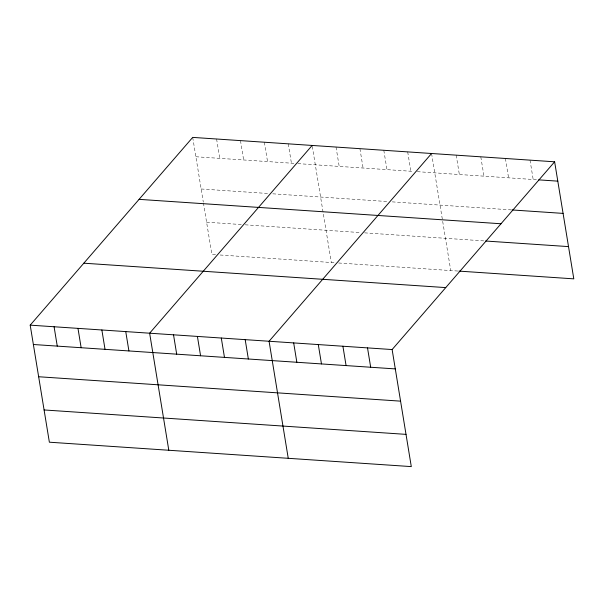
<?xml version="1.0" encoding="UTF-8"?>
<svg xmlns="http://www.w3.org/2000/svg" width="604" height="604" viewBox="0 0 604 604"><rect width="100%" height="100%" fill="white"/><g stroke="black" fill="none" stroke-linecap="round" stroke-linejoin="round"><path stroke-width="0.45" stroke-dasharray="3.02 2.27" d="M195.87 156.746L294.178 163.374M297.855 163.624L413.612 171.43M417.289 171.672L536.835 179.735M201.155 188.984L269.142 193.574M272.812 193.816L387.655 201.562M392.253 201.872L511.127 209.89M206.591 222.204L241.502 224.56M245.179 224.809L360.943 232.616M364.612 232.857L483.751 240.89M215.545 254.692L211.876 254.45L203.42 202.831M220.143 255.001L334.986 262.748M338.655 262.997L458.036 271.045M530.018 160.136L533.189 179.494M505.412 158.482L508.576 177.833M480.799 156.821L483.97 176.172M456.186 155.16L459.357 174.511M431.573 153.499L450.743 270.554M407.692 151.891L410.856 171.242M383.804 150.283L386.968 169.633M359.916 148.667L363.087 168.018M336.028 147.059L339.199 166.41M312.291 146.372L331.309 262.498M288.251 143.835L291.422 163.186M264.363 142.227L267.534 161.578M240.483 140.619L243.646 159.969M216.594 139.003L219.758 158.354M192.706 137.395L203.269 201.902"/><path stroke-width="0.91" d="M554.631 161.797L392.124 349.55L411.294 466.605L49.369 442.204L30.2 325.148L192.706 137.395L554.631 161.797L573.8 278.852L458.949 271.105M312.14 145.451L149.633 333.204L168.803 450.252M431.573 153.499L269.074 341.252L288.244 458.308M538.662 179.856L557.802 181.147M512.033 209.95L563.079 213.393M139.079 199.35L501.003 223.759M485.571 241.019L568.523 246.606M83.828 263.193L445.752 287.595M30.2 325.148L392.124 349.55M33.371 344.499L395.295 368.908M38.648 376.745L400.573 401.147M44.092 409.957L406.016 434.367M367.519 347.896L370.682 367.247M342.906 346.235L346.077 365.586M318.293 344.574L321.464 363.925M293.68 342.913L296.851 362.264M245.186 339.644L248.357 358.995M221.298 338.036L224.469 357.387M197.41 336.42L200.581 355.779M173.522 334.812L176.693 354.163M125.745 331.588L128.916 350.947M101.865 329.98L105.028 349.331M77.976 328.372L81.14 347.723M54.088 326.756L57.259 346.115"/></g></svg>
